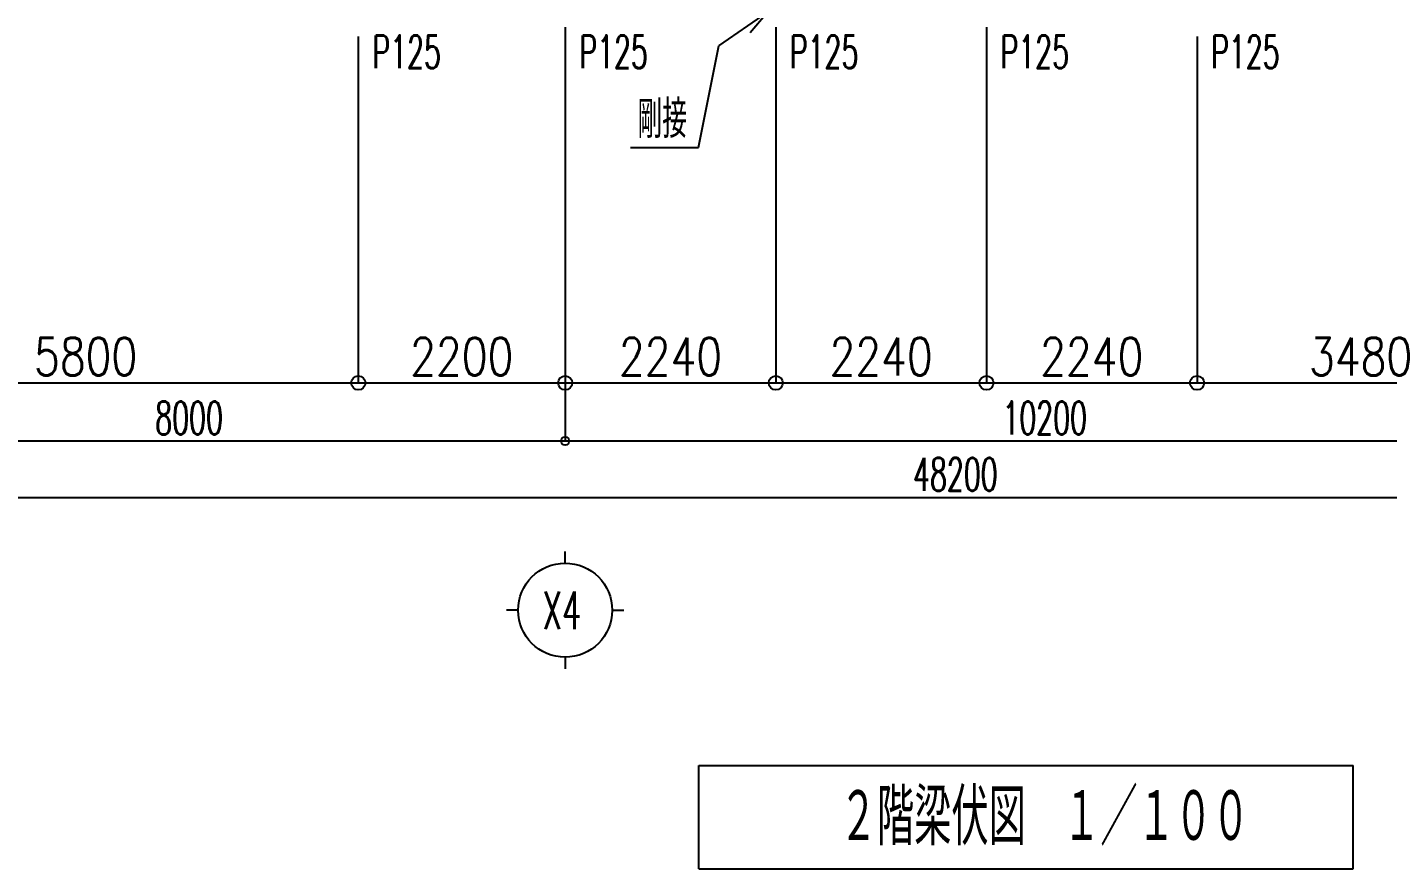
# Model space of a CAD drawing. Header units: millimetres. Extents: x -87051 to 180003, y -2961 to 97158.
# Drawn here: x -65997 to -51527, y 7488 to 16438 of the extents above; entities that cross this region are included whole.
import ezdxf
from ezdxf.enums import TextEntityAlignment as Align

# ---------------------------------------------------------------- set-up
doc = ezdxf.new("R2010")
doc.units = ezdxf.units.MM
doc.header["$LTSCALE"] = 0.2
doc.styles.get("Standard").update_dxf_attribs({"font": 'simplex.shx', "width": 0.8, "height": 700, "bigfont": 'extfont2.shx'})

msp = doc.modelspace()

# ---------------------------------------------------------------- linework, layer by layer
at = {"color": 8, "linetype": 'Continuous'}
for p, q in [((-58642.6, 16239.3), (-58127.2, 16596)), ((-58308.4, 16382.5), (-58127.2, 16596)), ((-60276, 16438.1), (-60276, 12038.1)), ((-60276, 16438.1), (-60276, 12038.1)), ((-58036, 16437.6), (-58036, 12655.7)), ((-58036, 16437.6), (-58036, 12655.7)), ((-55796, 16437.6), (-55796, 12655.7)), ((-55796, 16437.6), (-55796, 12655.7)), ((-62476, 16338.1), (-62476, 12655.7)), ((-62476, 16338.1), (-62476, 12655.7)), ((-58859.6, 15160.1), (-58642.6, 16239.3)), ((-53556, 16338.1), (-53556, 12655.7)), ((-53556, 16338.1), (-53556, 12655.7)), ((-59579.6, 15160.1), (-58859.6, 15160.1)), ((-68276, 12655.7), (-62476, 12655.7)), ((-62476, 12655.7), (-60276, 12655.7)), ((-60276, 12655.7), (-58036, 12655.7)), ((-58036, 12655.7), (-55796, 12655.7)), ((-55796, 12655.7), (-53556, 12655.7)), ((-53556, 12655.7), (-50076, 12655.7)), ((-68276, 12038.1), (-60276, 12038.1)), ((-60276, 12038.1), (-50076, 12038.1)), ((-80226, 11438.1), (-32026, 11438.1)), ((-60276, 10738.1), (-60276, 10863.1)), ((-60776, 10238.1), (-60901, 10238.1)), ((-59776, 10238.1), (-59651, 10238.1)), ((-60276, 9738.1), (-60276, 9613.1)), ((-58856, 8588.1), (-51896, 8588.1)), ((-58856, 7488.1), (-58856, 8588.1)), ((-51896, 7488.1), (-51896, 8588.1)), ((-58856, 7488.1), (-51896, 7488.1))]:
    msp.add_line(p, q, dxfattribs=at)
for centre, radius in [((-62476, 12655.7), 75), ((-62476, 12655.7), 75), ((-60276, 12655.7), 75), ((-60276, 12655.7), 75), ((-58036, 12655.7), 75), ((-58036, 12655.7), 75), ((-55796, 12655.7), 75), ((-55796, 12655.7), 75), ((-53556, 12655.7), 75), ((-53556, 12655.7), 75), ((-60276, 12038.1), 43.8), ((-60276, 12038.1), 43.8), ((-60276, 10238.1), 500)]:
    msp.add_circle(centre, radius, dxfattribs=at)

# ---------------------------------------------------------------- texts
at = {"color": 8, "width": 0.6}
for s, height, p in [('P125', 350, (-62326, 16000.6)), ('P125', 350, (-60126, 16000.6)), ('P125', 350, (-57886, 16000.6)), ('P125', 350, (-55646, 16000.6)), ('P125', 350, (-53406, 16000.6)), ('X4', 400, (-60516, 10038.1)), ('２階梁伏図\u3000１／１００', 600, (-57356, 7738.1))]:
    msp.add_text(s, height=height, dxfattribs=at).set_placement(p)
msp.add_text('剛接', height=400, dxfattribs=at).set_placement((-58979.6, 15260.1), align=Align.RIGHT)
at = {"color": 8}
for s, height, width, p in [('5800', 400, 0.8, (-65376, 12735.7)), ('2200', 400, 0.8, (-61376, 12735.7)), ('2240', 400, 0.8, (-59156, 12735.7)), ('2240', 400, 0.8, (-56916, 12735.7)), ('2240', 400, 0.8, (-54676, 12735.7)), ('3480', 400, 0.8, (-51816, 12735.7)), ('8000', 350, 0.6, (-64276, 12108.1)), ('10200', 350, 0.6, (-55176, 12108.1)), ('48200', 350, 0.6, (-56126, 11508.1))]:
    msp.add_text(s, height=height, dxfattribs=dict(at, width=width)).set_placement(p, align=Align.CENTER)

doc.saveas('drawing.dxf')
